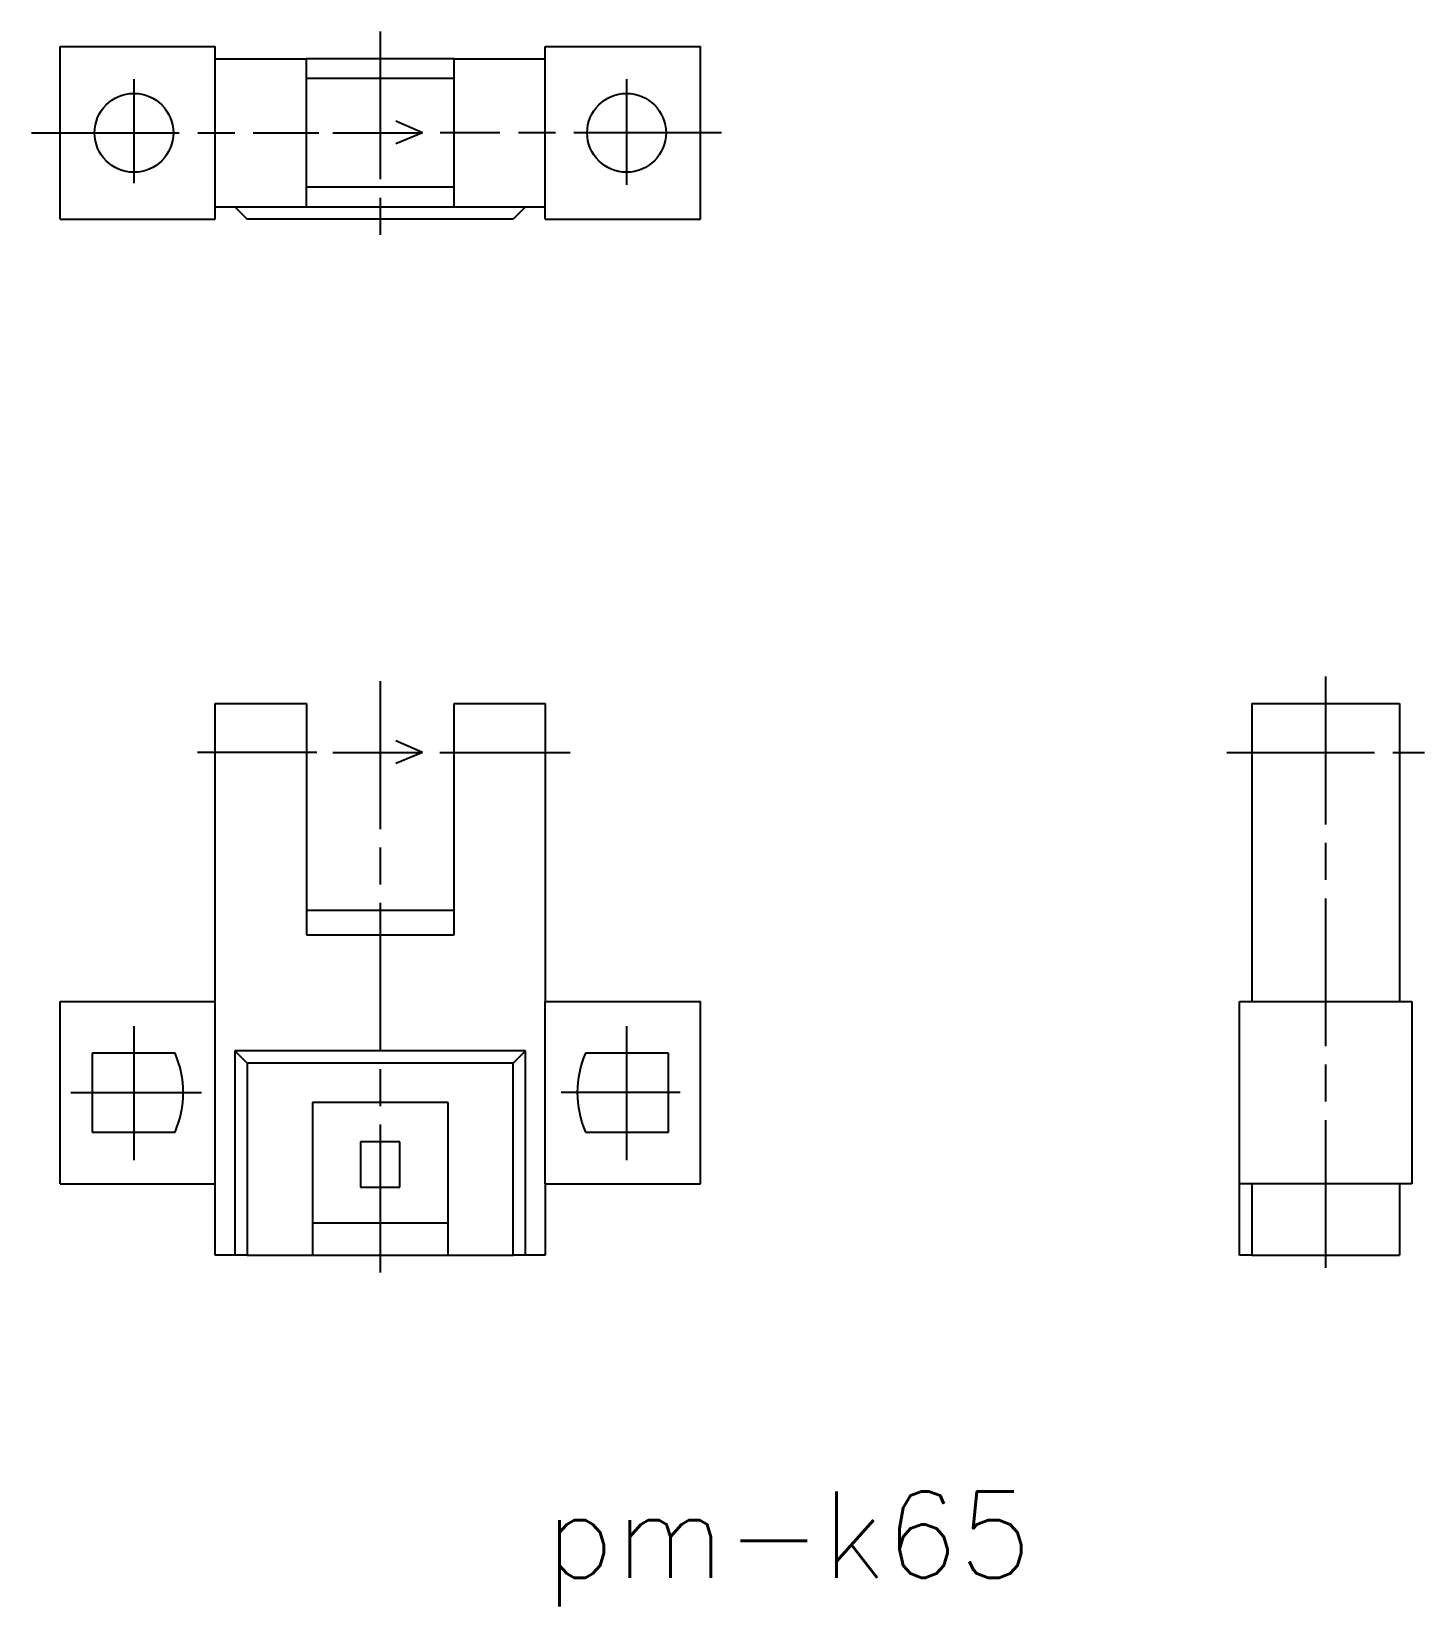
# Model space of a CAD drawing. Extents: x 77.1 to 133.6, y 114.1 to 178.
import ezdxf

# ---------------------------------------------------------------- set-up
doc = ezdxf.new("R2010")
doc.units = 0
doc.linetypes.add('AM_ISO08W050X2', pattern=[9, 6, -0.75, 1.5, -0.75])
doc.layers.get('0').update_dxf_attribs({"linetype": 'CONTINUOUS'})
doc.styles.get("Standard").update_dxf_attribs({"font": 'txt', "bigfont": 'bigfont'})

# ---------------------------------------------------------------- blocks, each defined once
blk = doc.blocks.new('*U3')
at = {"color": 2}
blk.add_text('pm-k65', height=3.5, dxfattribs=at).set_placement((97.895, 115.281))

msp = doc.modelspace()

# ---------------------------------------------------------------- linework, layer by layer
at = {"color": 4, "linetype": 'AM_ISO08W050X2'}
for p, q in [((91.219, 178.047), (91.219, 169.396)), ((81.219, 176.113), (81.219, 171.891)), ((101.219, 176.111), (101.219, 171.821)), ((77.058, 173.935), (88.718, 173.935)), ((105.078, 173.935), (93.652, 173.935)), ((91.219, 151.674), (91.219, 127.003)), ((129.598, 151.86), (129.598, 127.303)), ((88.643, 148.775), (83.796, 148.775)), ((93.636, 148.775), (98.934, 148.775)), ((125.584, 148.775), (133.614, 148.775)), ((81.219, 137.671), (81.219, 132.233)), ((101.219, 137.671), (101.219, 132.233)), ((78.66, 134.975), (83.966, 134.975)), ((103.397, 134.975), (98.562, 134.975))]:
    msp.add_line(p, q, dxfattribs=at)
at = {"color": 7, "linetype": 'CONTINUOUS'}
for p, q in [((78.219, 170.435), (78.219, 177.435)), ((78.219, 177.435), (84.519, 177.435)), ((84.519, 176.935), (84.519, 177.435)), ((97.919, 177.435), (104.219, 177.435)), ((97.919, 176.935), (97.919, 177.435)), ((104.219, 170.435), (104.219, 177.435)), ((84.519, 170.935), (84.519, 176.935)), ((84.519, 176.935), (88.219, 176.935)), ((88.219, 170.935), (88.219, 176.935)), ((94.219, 176.935), (88.219, 176.935)), ((94.219, 170.935), (94.219, 176.935)), ((94.219, 176.935), (97.919, 176.935)), ((97.919, 170.935), (97.919, 176.935)), ((94.219, 176.135), (88.219, 176.135)), ((88.219, 171.735), (94.219, 171.735)), ((84.519, 170.935), (88.219, 170.935)), ((84.519, 170.435), (84.519, 170.935)), ((85.319, 170.935), (85.819, 170.435)), ((88.219, 170.935), (94.219, 170.935)), ((94.219, 170.935), (97.919, 170.935)), ((97.119, 170.935), (96.619, 170.435)), ((97.919, 170.435), (97.919, 170.935)), ((78.219, 170.435), (84.519, 170.435)), ((96.619, 170.435), (85.819, 170.435)), ((97.919, 170.435), (104.219, 170.435)), ((84.519, 138.675), (84.519, 150.775)), ((84.519, 150.775), (88.219, 150.775)), ((88.219, 150.775), (88.219, 141.375)), ((94.219, 141.375), (94.219, 150.775)), ((94.219, 150.775), (97.919, 150.775)), ((97.919, 150.775), (97.919, 138.675)), ((126.598, 150.775), (132.598, 150.775)), ((126.598, 150.775), (126.598, 138.675)), ((132.598, 150.775), (132.598, 138.675)), ((88.219, 142.375), (94.219, 142.375)), ((88.219, 141.375), (94.219, 141.375)), ((78.219, 131.275), (78.219, 138.675)), ((78.219, 138.675), (84.519, 138.675)), ((84.519, 131.275), (84.519, 138.675)), ((97.919, 138.675), (104.219, 138.675)), ((97.919, 131.275), (97.919, 138.675)), ((104.219, 131.275), (104.219, 138.675)), ((126.098, 131.275), (126.098, 138.675)), ((126.098, 138.675), (133.098, 138.675)), ((133.098, 138.675), (133.098, 131.275)), ((82.885, 136.575), (79.519, 136.575)), ((79.519, 136.575), (79.519, 133.375)), ((97.119, 136.675), (85.319, 136.675)), ((85.319, 136.675), (85.819, 136.175)), ((85.319, 136.675), (85.319, 128.375)), ((97.119, 136.675), (96.619, 136.175)), ((97.119, 128.375), (97.119, 136.675)), ((102.919, 136.575), (99.553, 136.575)), ((102.919, 133.375), (102.919, 136.575)), ((85.819, 136.175), (85.819, 128.375)), ((96.619, 136.175), (85.819, 136.175)), ((96.619, 128.375), (96.619, 136.175)), ((93.969, 134.575), (88.469, 134.575)), ((88.469, 134.575), (88.469, 128.375)), ((93.969, 128.375), (93.969, 134.575)), ((79.519, 133.375), (82.885, 133.375)), ((99.553, 133.375), (102.919, 133.375)), ((92.019, 132.975), (90.419, 132.975)), ((90.419, 132.975), (90.419, 131.135)), ((92.019, 131.135), (92.019, 132.975)), ((78.219, 131.275), (84.519, 131.275)), ((84.519, 128.375), (84.519, 131.275)), ((90.419, 131.135), (92.019, 131.135)), ((97.919, 131.275), (104.219, 131.275)), ((97.919, 131.275), (97.919, 128.375)), ((133.098, 131.275), (126.098, 131.275)), ((126.098, 128.375), (126.098, 131.275)), ((126.598, 131.275), (126.598, 128.375)), ((132.598, 131.275), (132.598, 128.375)), ((93.969, 129.675), (88.469, 129.675)), ((85.319, 128.375), (84.519, 128.375)), ((85.819, 128.375), (85.319, 128.375)), ((85.819, 128.375), (88.469, 128.375)), ((88.469, 128.375), (93.969, 128.375)), ((93.969, 128.375), (96.619, 128.375)), ((97.119, 128.375), (96.619, 128.375)), ((97.919, 128.375), (97.119, 128.375)), ((126.598, 128.375), (126.098, 128.375)), ((126.598, 128.375), (132.598, 128.375))]:
    msp.add_line(p, q, dxfattribs=at)
at = {"color": 2}
for p, q in [((89.294, 173.935), (92.933, 173.935)), ((92.933, 173.935), (91.849, 174.412)), ((92.933, 173.935), (91.849, 173.488)), ((92.933, 148.775), (91.849, 149.252)), ((89.294, 148.775), (92.933, 148.775)), ((92.933, 148.775), (91.849, 148.327))]:
    msp.add_line(p, q, dxfattribs=at)
at = {"color": 7, "linetype": 'CONTINUOUS'}
for centre in [(81.219, 173.935), (101.219, 173.935)]:
    msp.add_circle(centre, 1.6, dxfattribs=at)
for centre, start, end in [((79.219, 134.975), 336.42182, 23.57818), ((103.219, 134.975), 156.42182, 203.57818)]:
    msp.add_arc(centre, 4, start, end, dxfattribs=at)

# ---------------------------------------------------------------- block references
msp.add_blockref('*U3', (0, 0))

doc.saveas('drawing.dxf')
